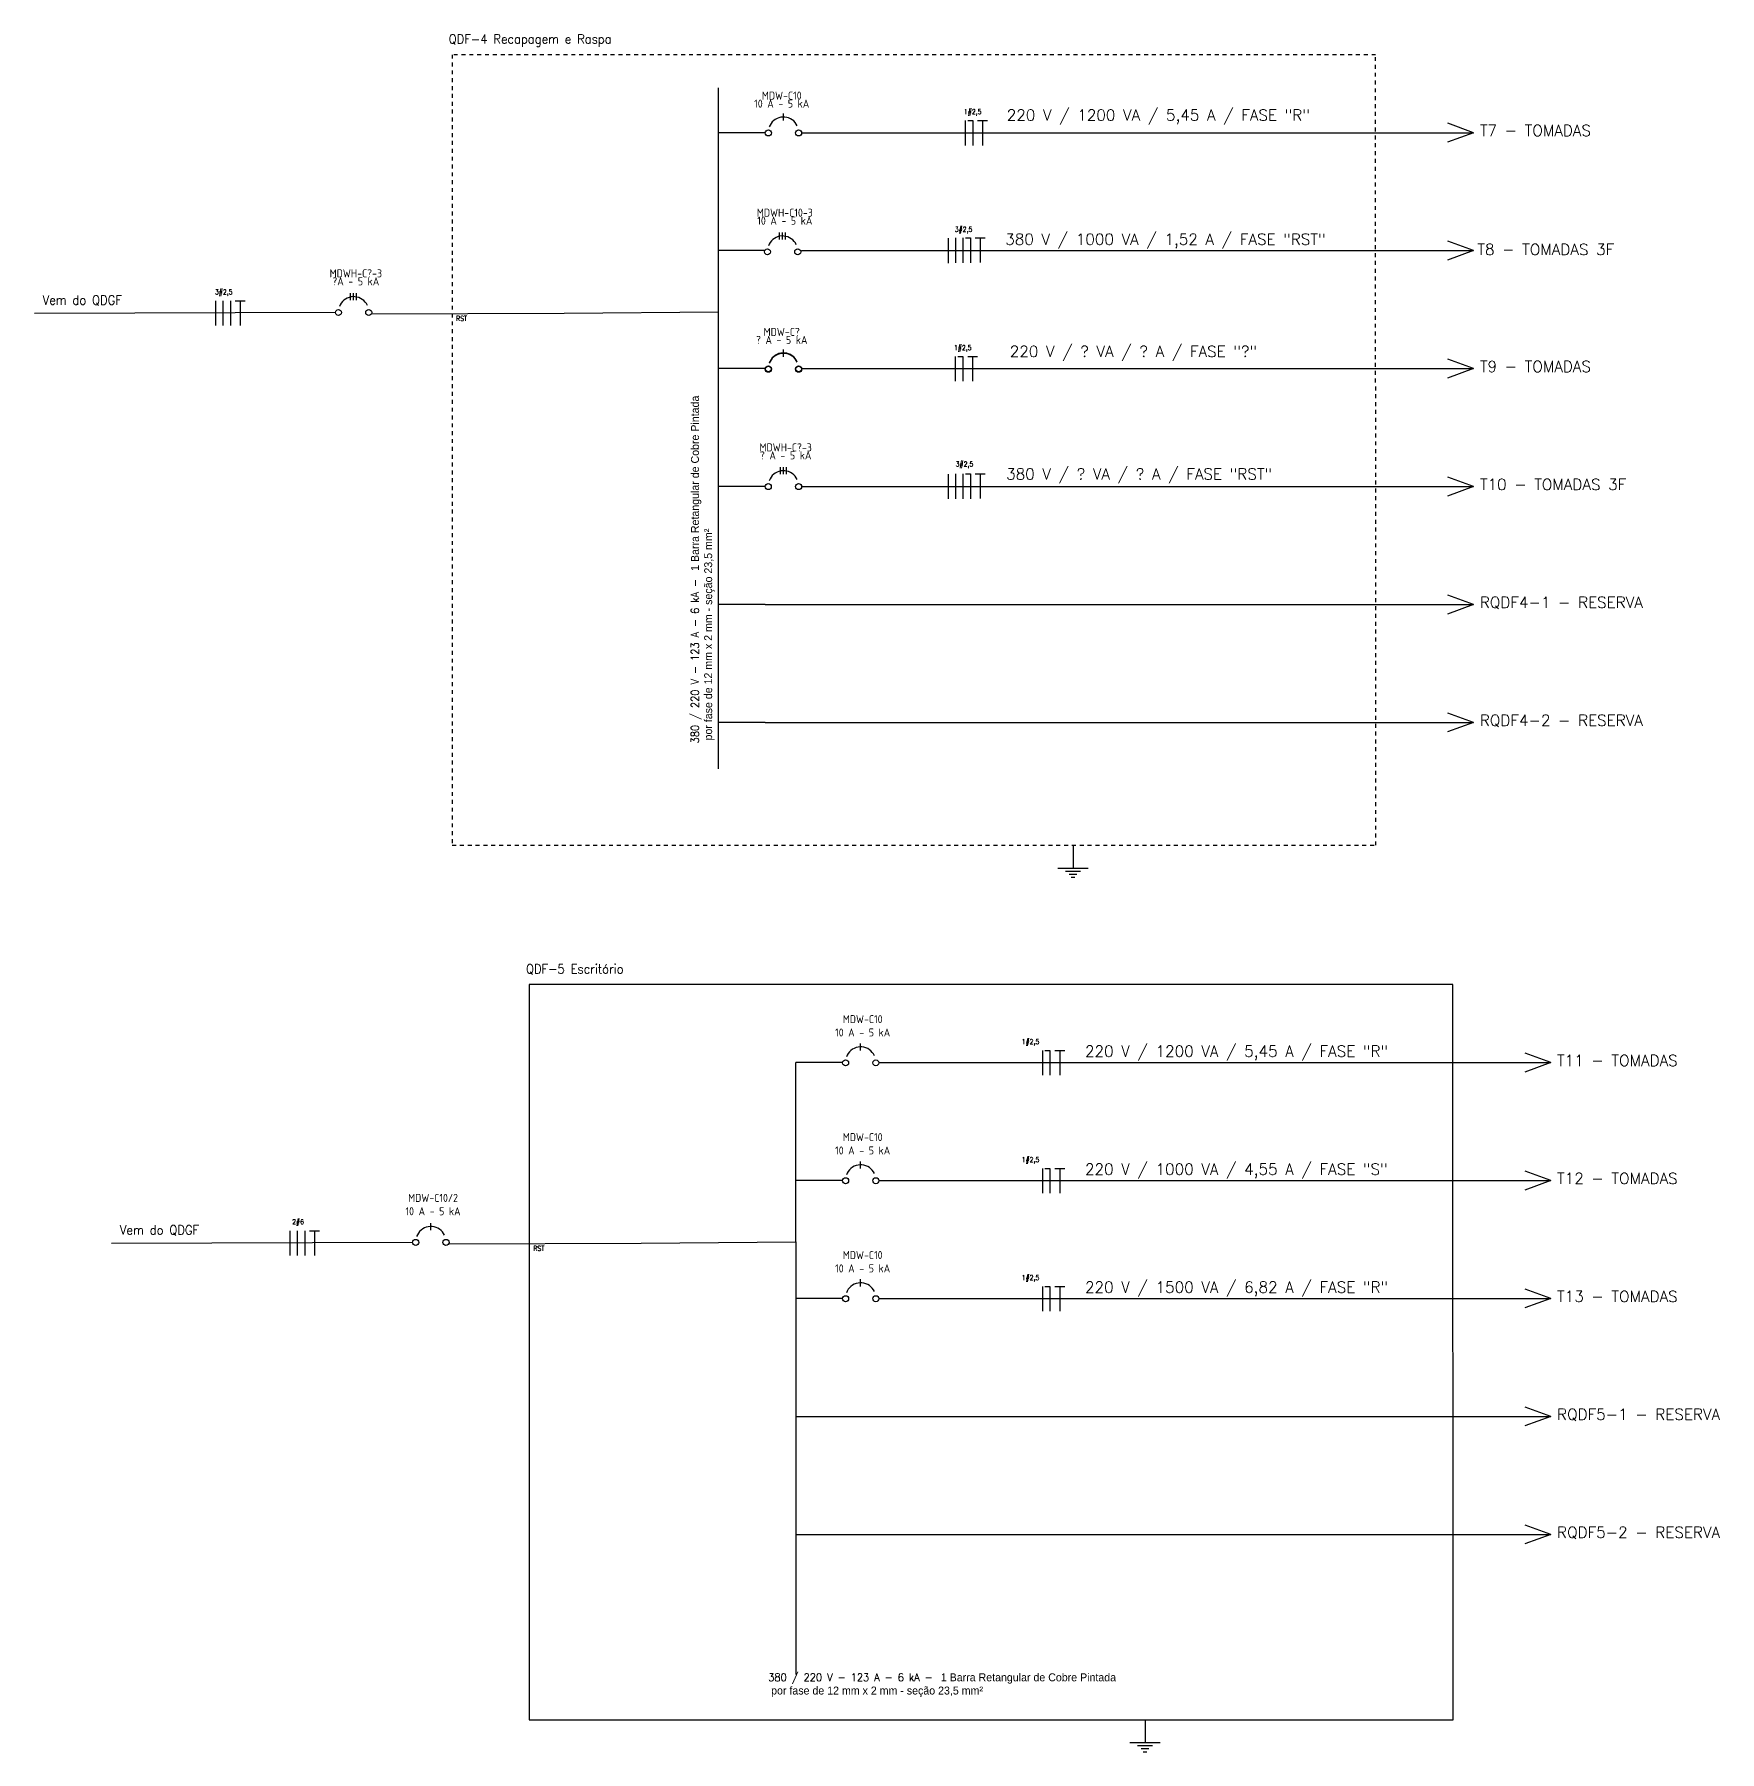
# Model space of a CAD drawing. Extents: x 88 to 641, y -96 to 322.
# Drawn here: x 523.64 to 566.59, y 52.88 to 96.67 of the extents above; entities that cross this region are included whole.
import ezdxf

# ---------------------------------------------------------------- set-up
doc = ezdxf.new("R2010")
doc.units = 0
doc.header["$MEASUREMENT"] = 0
doc.linetypes.add('DASHED2', pattern=[0.375, 0.25, -0.125])
for name, color, linetype in [('ELET_UNIFILAR_TEXTO', 4, 'Continuous'), ('ELET_UNIFILAR_TEXTO2', 4, 'Continuous'), ('ELT_UNIFILAR_DESENHO', 5, 'Continuous')]:
    doc.layers.add(name, color=color, linetype=linetype)
doc.styles.add('textstyle4', font='arial.ttf')
doc.styles.add('textstyle5', font='')
doc.styles.add('textstyle7', font='romans__.ttf')
doc.styles.get('textstyle5').set_extended_font_data('Standard')

msp = doc.modelspace()

# ---------------------------------------------------------------- linework, layer by layer
at = {"layer": 'ELT_UNIFILAR_DESENHO', "linetype": 'DASHED2', "ltscale": 0.05}
for p, q in [((557.825, 96.147), (534.285, 96.147)), ((534.285, 96.147), (534.285, 75.988)), ((557.829, 75.988), (557.825, 96.147)), ((534.285, 75.988), (557.829, 75.988))]:
    msp.add_line(p, q, dxfattribs=at)
at = {"layer": 'ELT_UNIFILAR_DESENHO'}
for p, q in [((541.075, 77.937), (541.075, 95.302)), ((542.731, 94.468), (542.731, 94.648)), ((542.731, 94.468), (542.731, 94.648)), ((542.268, 94.159), (541.075, 94.159)), ((543.195, 94.159), (560.321, 94.159)), ((547.365, 94.467), (547.365, 93.835)), ((547.428, 94.467), (547.555, 94.467)), ((547.555, 94.467), (547.555, 93.835)), ((547.68, 94.467), (547.933, 94.467)), ((547.807, 94.467), (547.807, 93.835)), ((560.321, 94.159), (559.661, 93.917)), ((560.321, 94.159), (559.67, 94.399)), ((542.632, 91.435), (542.632, 91.616)), ((542.709, 91.435), (542.709, 91.616)), ((542.787, 91.435), (542.787, 91.616)), ((542.268, 91.151), (541.075, 91.151)), ((543.195, 91.151), (560.321, 91.151)), ((546.926, 91.467), (546.926, 90.835)), ((547.116, 91.474), (547.116, 90.842)), ((547.306, 91.474), (547.306, 90.842)), ((547.369, 91.474), (547.495, 91.474)), ((547.495, 91.474), (547.495, 90.842)), ((547.621, 91.474), (547.873, 91.474)), ((547.747, 91.482), (547.747, 90.85)), ((560.321, 91.151), (559.661, 90.91)), ((560.321, 91.151), (559.67, 91.392)), ((528.254, 89.872), (528.254, 89.24)), ((528.443, 89.872), (528.443, 89.24)), ((528.633, 89.872), (528.633, 89.24)), ((528.758, 89.872), (529.011, 89.872)), ((528.885, 89.872), (528.885, 89.24)), ((531.698, 89.888), (531.698, 90.068)), ((531.775, 89.888), (531.775, 90.068)), ((531.852, 89.888), (531.852, 90.068)), ((523.637, 89.556), (531.312, 89.579)), ((532.232, 89.543), (537.139, 89.556)), ((537.139, 89.556), (541.075, 89.593)), ((542.731, 88.453), (542.731, 88.633)), ((542.731, 88.453), (542.731, 88.633)), ((542.731, 88.443), (542.731, 88.623)), ((542.731, 88.443), (542.731, 88.623)), ((542.268, 88.143), (541.075, 88.143)), ((543.195, 88.143), (560.321, 88.143)), ((547.112, 88.452), (547.112, 87.82)), ((547.175, 88.452), (547.301, 88.452)), ((547.301, 88.452), (547.301, 87.82)), ((547.427, 88.452), (547.68, 88.452)), ((547.553, 88.452), (547.553, 87.82)), ((560.321, 88.143), (559.661, 87.902)), ((560.321, 88.143), (559.67, 88.384)), ((542.654, 85.45), (542.654, 85.63)), ((542.731, 85.45), (542.731, 85.63)), ((542.808, 85.45), (542.808, 85.63)), ((546.926, 85.451), (546.926, 84.82)), ((547.116, 85.459), (547.116, 84.827)), ((547.306, 85.459), (547.306, 84.827)), ((547.369, 85.459), (547.495, 85.459)), ((547.495, 85.459), (547.495, 84.827)), ((547.621, 85.459), (547.873, 85.459)), ((547.747, 85.466), (547.747, 84.834)), ((542.268, 85.135), (541.075, 85.135)), ((543.195, 85.135), (560.321, 85.135)), ((560.321, 85.135), (559.661, 84.894)), ((560.321, 85.135), (559.67, 85.376)), ((560.321, 82.128), (559.67, 82.368)), ((542.268, 82.128), (541.075, 82.128)), ((542.268, 82.128), (560.321, 82.128)), ((560.321, 82.128), (559.661, 81.886)), ((560.321, 79.12), (559.67, 79.361)), ((542.268, 79.12), (541.075, 79.12)), ((542.268, 79.12), (560.321, 79.12)), ((560.321, 79.12), (559.661, 78.879)), ((550.113, 75.988), (550.113, 75.406)), ((549.727, 75.406), (550.5, 75.406)), ((549.92, 75.329), (550.306, 75.329)), ((550.017, 75.251), (550.21, 75.251)), ((550.065, 75.174), (550.162, 75.174)), ((559.793, 72.436), (536.253, 72.436)), ((536.253, 72.436), (536.253, 53.692)), ((559.801, 53.692), (559.793, 72.436)), ((544.699, 70.757), (544.699, 70.937)), ((549.333, 70.756), (549.333, 70.124)), ((549.396, 70.756), (549.523, 70.756)), ((549.523, 70.756), (549.523, 70.124)), ((549.648, 70.756), (549.901, 70.756)), ((549.775, 70.756), (549.775, 70.124)), ((562.289, 70.448), (561.639, 70.688)), ((543.043, 65.882), (543.043, 70.448)), ((544.237, 70.448), (543.043, 70.448)), ((545.163, 70.448), (562.289, 70.448)), ((562.289, 70.448), (561.629, 70.206)), ((544.699, 67.749), (544.699, 67.93)), ((544.237, 67.44), (543.043, 67.44)), ((545.163, 67.44), (562.289, 67.44)), ((549.333, 67.748), (549.333, 67.117)), ((549.396, 67.748), (549.523, 67.748)), ((549.523, 67.748), (549.523, 67.117)), ((549.648, 67.748), (549.901, 67.748)), ((549.775, 67.748), (549.775, 67.117)), ((562.289, 67.44), (561.629, 67.199)), ((562.289, 67.44), (561.639, 67.681)), ((530.149, 66.161), (530.149, 65.529)), ((530.338, 66.161), (530.338, 65.529)), ((530.528, 66.161), (530.528, 65.529)), ((530.653, 66.161), (530.906, 66.161)), ((530.78, 66.161), (530.78, 65.529)), ((533.743, 66.177), (533.743, 66.357)), ((533.743, 66.177), (533.743, 66.357)), ((525.605, 65.845), (533.28, 65.868)), ((534.2, 65.831), (539.108, 65.845)), ((539.108, 65.845), (543.043, 65.882)), ((543.043, 65.882), (543.043, 54.844)), ((544.699, 64.742), (544.699, 64.922)), ((544.237, 64.432), (543.043, 64.432)), ((545.163, 64.432), (562.289, 64.432)), ((549.333, 64.741), (549.333, 64.109)), ((549.396, 64.741), (549.523, 64.741)), ((549.523, 64.741), (549.523, 64.109)), ((549.648, 64.741), (549.901, 64.741)), ((549.775, 64.741), (549.775, 64.109)), ((562.289, 64.432), (561.629, 64.191)), ((562.289, 64.432), (561.639, 64.673)), ((543.043, 61.424), (562.289, 61.424)), ((562.289, 61.424), (561.629, 61.183)), ((562.289, 61.424), (561.639, 61.665)), ((543.043, 58.417), (562.289, 58.417)), ((562.289, 58.417), (561.629, 58.175)), ((562.289, 58.417), (561.639, 58.657)), ((536.253, 53.692), (559.801, 53.692)), ((551.948, 53.692), (551.948, 53.11)), ((551.562, 53.11), (552.334, 53.11)), ((551.755, 53.033), (552.141, 53.033)), ((551.851, 52.956), (552.045, 52.956)), ((551.9, 52.878), (551.996, 52.878))]:
    msp.add_line(p, q, dxfattribs=at)
for points in [[(543.081, 94.335), (543.057, 94.38), (543.027, 94.42), (542.992, 94.457), (542.953, 94.489), (542.91, 94.515), (542.863, 94.535), (542.815, 94.549), (542.765, 94.557), (542.714, 94.558), (542.664, 94.552), (542.615, 94.54), (542.568, 94.522), (542.524, 94.498), (542.483, 94.468), (542.447, 94.433), (542.415, 94.394), (542.389, 94.351), (542.368, 94.304)], [(543.059, 91.302), (543.035, 91.347), (543.005, 91.387), (542.97, 91.424), (542.931, 91.456), (542.888, 91.482), (542.841, 91.502), (542.793, 91.516), (542.743, 91.524), (542.693, 91.525), (542.642, 91.52), (542.593, 91.508), (542.546, 91.489), (542.502, 91.465), (542.461, 91.435), (542.425, 91.4), (542.393, 91.361), (542.367, 91.318), (542.347, 91.271)], [(532.125, 89.755), (532.1, 89.8), (532.071, 89.84), (532.036, 89.877), (531.996, 89.909), (531.953, 89.935), (531.907, 89.955), (531.858, 89.969), (531.808, 89.977), (531.758, 89.978), (531.708, 89.972), (531.659, 89.96), (531.612, 89.942), (531.567, 89.918), (531.527, 89.888), (531.49, 89.853), (531.458, 89.814), (531.432, 89.77), (531.412, 89.724)], [(543.081, 88.32), (543.057, 88.364), (543.027, 88.405), (542.992, 88.441), (542.953, 88.473), (542.91, 88.499), (542.863, 88.52), (542.815, 88.534), (542.765, 88.541), (542.714, 88.542), (542.664, 88.537), (542.615, 88.525), (542.568, 88.507), (542.524, 88.482), (542.483, 88.453), (542.447, 88.418), (542.415, 88.378), (542.389, 88.335), (542.368, 88.289)], [(543.081, 88.31), (543.057, 88.354), (543.027, 88.395), (542.992, 88.431), (542.953, 88.463), (542.91, 88.489), (542.863, 88.509), (542.815, 88.524), (542.765, 88.531), (542.714, 88.532), (542.664, 88.527), (542.615, 88.515), (542.568, 88.497), (542.524, 88.472), (542.483, 88.442), (542.447, 88.407), (542.415, 88.368), (542.389, 88.325), (542.368, 88.279)], [(543.081, 85.317), (543.057, 85.362), (543.027, 85.402), (542.992, 85.439), (542.953, 85.47), (542.909, 85.497), (542.863, 85.517), (542.815, 85.531), (542.765, 85.539), (542.714, 85.54), (542.664, 85.534), (542.615, 85.522), (542.568, 85.504), (542.524, 85.48), (542.483, 85.45), (542.446, 85.415), (542.415, 85.376), (542.389, 85.332), (542.368, 85.286)], [(545.049, 70.624), (545.025, 70.669), (544.995, 70.709), (544.96, 70.746), (544.921, 70.777), (544.878, 70.804), (544.831, 70.824), (544.783, 70.838), (544.733, 70.846), (544.683, 70.847), (544.632, 70.841), (544.583, 70.829), (544.536, 70.811), (544.492, 70.787), (544.451, 70.757), (544.415, 70.722), (544.383, 70.683), (544.357, 70.639), (544.337, 70.593)], [(545.049, 67.617), (545.025, 67.661), (544.995, 67.702), (544.96, 67.738), (544.921, 67.77), (544.878, 67.796), (544.831, 67.816), (544.783, 67.83), (544.733, 67.838), (544.683, 67.839), (544.632, 67.834), (544.583, 67.822), (544.536, 67.803), (544.492, 67.779), (544.451, 67.749), (544.415, 67.714), (544.383, 67.675), (544.357, 67.632), (544.337, 67.585)], [(534.093, 66.044), (534.068, 66.089), (534.039, 66.129), (534.004, 66.166), (533.964, 66.197), (533.921, 66.224), (533.875, 66.244), (533.826, 66.258), (533.776, 66.266), (533.726, 66.267), (533.676, 66.261), (533.627, 66.249), (533.58, 66.231), (533.535, 66.207), (533.495, 66.177), (533.458, 66.142), (533.426, 66.103), (533.4, 66.059), (533.38, 66.013)], [(545.049, 64.609), (545.025, 64.653), (544.995, 64.694), (544.96, 64.73), (544.921, 64.762), (544.878, 64.788), (544.831, 64.809), (544.783, 64.823), (544.733, 64.83), (544.683, 64.831), (544.632, 64.826), (544.583, 64.814), (544.536, 64.796), (544.492, 64.771), (544.451, 64.741), (544.415, 64.707), (544.383, 64.667), (544.357, 64.624), (544.337, 64.578)]]:
    msp.add_lwpolyline(points, dxfattribs=at)
for centre in [(542.346, 94.154), (543.118, 94.154), (542.324, 91.121), (543.096, 91.121), (531.389, 89.574), (532.161, 89.574), (542.346, 88.138), (542.346, 88.128), (543.118, 88.138), (543.118, 88.128), (542.345, 85.135), (543.118, 85.135), (544.314, 70.442), (545.086, 70.442), (544.314, 67.435), (545.086, 67.435), (533.357, 65.862), (534.129, 65.862), (544.314, 64.427), (545.086, 64.427)]:
    msp.add_circle(centre, 0.0772, dxfattribs=at)

# ---------------------------------------------------------------- texts
at = {"layer": 'ELET_UNIFILAR_TEXTO', "attachment_point": 1, "style": 'textstyle5'}
for s, insert, char_height, width in [('QDF-4 Recapagem e Raspa', (534.198, 96.666), 0.23696, 7.18793), ('\\A1;\\pi0.25599;1#2,5', (547.074, 94.757), 0.12638, 0.9874), ('\\A1;3#2,5', (547.098, 91.757), 0.1264, 0.9874), ('\\A1;3#2,5', (528.24, 90.162), 0.1264, 0.9874), ('\\A1;\\pi0.25599;1#2,5', (546.82, 88.741), 0.12638, 0.9874), ('\\A1;3#2,5', (547.12, 85.772), 0.1264, 0.9874)]:
    msp.add_mtext(s, dxfattribs=dict(at, insert=insert, char_height=char_height, width=width))
at = {"layer": 'ELET_UNIFILAR_TEXTO', "char_height": 0.20406, "width": 3.87486, "attachment_point": 8, "line_spacing_factor": 0.6, "style": 'textstyle4'}
for s, insert in [('{\\Fisocp|c0;MDW-C10\\P\\Fisocp2|c0;10 A - 5 kA\\H1.67119x; }', (542.687, 94.798)), ('{\\Fisocp|c0;MDWH-C10-3\\P\\Fisocp2|c0;10 A - 5 kA\\H1.67119x; }', (542.766, 91.813)), ('{\\Fisocp|c0;MDWH-C?-3\\P\\Fisocp2|c0;?A - 5 kA\\H1.67119x; }', (531.831, 90.266)), ('{\\Fisocp|c0;MDW-C?\\P\\Fisocp2|c0;? A - 5 kA\\H1.67119x; }', (542.687, 88.772)), ('{\\Fisocp|c0;MDWH-C?-3\\P\\Fisocp2|c0;? A - 5 kA\\H1.67119x; }', (542.788, 85.828))]:
    msp.add_mtext(s, dxfattribs=dict(at, insert=insert))
at = {"layer": 'ELET_UNIFILAR_TEXTO'}
for s, insert, char_height, attachment_point, style in [('Vem do QDGF', (523.85, 90.01), 0.23696, 1, 'textstyle5'), ('RST', (534.388, 89.485), 0.1264, 1, 'textstyle5'), ('RST', (534.388, 89.485), 0.1264, 1, 'textstyle5'), ('QDF-5 Escritório', (536.167, 72.955), 0.23696, 1, 'textstyle5'), ('{\\Fisocp|c0;MDW-C10\\P\\Fisocp2|c0;10 A - 5 kA\\H1.00174x; }', (544.75, 71.113), 0.20406, 8, 'textstyle4'), ('\\A1;\\pi-0.23771;1#2,5', (549.042, 71.046), 0.12638, 1, 'textstyle5'), ('{\\Fisocp|c0;MDW-C10\\P\\Fisocp2|c0;10 A - 5 kA\\H1.00174x; }', (544.75, 68.105), 0.20406, 8, 'textstyle4'), ('\\A1;\\pi-0.23771;1#2,5', (549.042, 68.038), 0.12638, 1, 'textstyle5'), ('{\\Fisocp|c0;MDW-C10/2\\P\\Fisocp2|c0;10 A - 5 kA\\H1.00174x; }', (533.799, 66.555), 0.20406, 8, 'textstyle4'), ('Vem do QDGF', (525.818, 66.299), 0.23696, 1, 'textstyle5'), ('\\A1;2#6', (530.208, 66.451), 0.1264, 1, 'textstyle5'), ('RST', (536.356, 65.774), 0.1264, 1, 'textstyle5'), ('RST', (536.356, 65.774), 0.1264, 1, 'textstyle5'), ('{\\Fisocp|c0;MDW-C10\\P\\Fisocp2|c0;10 A - 5 kA\\H1.00174x; }', (544.75, 65.098), 0.20406, 8, 'textstyle4'), ('\\A1;\\pi-0.23771;1#2,5', (549.042, 65.03), 0.12638, 1, 'textstyle5'), ('\\A1;380 / 220 V - 123 A - 6 kA - {\\A0;\\fArial|b0|i0|c0|p34; \\Ftxt|c0;1 Barra Retangular de Cobre Pintada\\P por fase de 12 mm x 2 mm - seção 23,5 mm\\fArial|b0|i0|c0|p34;²}', (542.342, 54.875), 0.202345, 1, 'textstyle5')]:
    msp.add_mtext(s, dxfattribs=dict(at, insert=insert, char_height=char_height, attachment_point=attachment_point, style=style))
at = {"layer": 'ELET_UNIFILAR_TEXTO', "insert": (540.374, 78.586), "char_height": 0.202345, "attachment_point": 1, "rotation": 90, "style": 'textstyle5'}
msp.add_mtext('\\A1;380 / 220 V - 123 A - 6 kA - {\\A0;\\fArial|b0|i0|c0|p34; \\Ftxt|c0;1 Barra Retangular de Cobre Pintada\\P por fase de 12 mm x 2 mm - seção 23,5 mm\\fArial|b0|i0|c0|p34;²}', dxfattribs=at)
at = {"layer": 'ELET_UNIFILAR_TEXTO2', "char_height": 0.28356, "attachment_point": 1, "style": 'textstyle7'}
for s, insert, width in [('220 V / 1200 VA / 5,45 A / FASE "R"', (548.422, 94.749), 9.25609), ('T7 - TOMADAS', (560.483, 94.356), 4.65406), ('380 V / 1000 VA / 1,52 A / FASE "RST"', (548.385, 91.583), 9.90197), ('T8 - TOMADAS 3F', (560.419, 91.324), 4.65406), ('220 V / ? VA / ? A / FASE "?"', (548.499, 88.723), 9.25609), ('T9 - TOMADAS', (560.483, 88.34), 4.65406), ('380 V / ? VA / ? A / FASE "RST"', (548.407, 85.598), 9.90197), ('T10 - TOMADAS 3F', (560.483, 85.332), 4.65406), ('RQDF4-1 - RESERVA', (560.483, 82.325), 5.86014), ('RQDF4-2 - RESERVA', (560.483, 79.317), 6.32064)]:
    msp.add_mtext(s, dxfattribs=dict(at, insert=insert, width=width))
for s, insert in [('220 V / 1200 VA / 5,45 A / FASE "R"', (550.417, 70.88)), ('T11 - TOMADAS', (562.451, 70.644)), ('220 V / 1000 VA / 4,55 A / FASE "S"', (550.417, 67.872)), ('T12 - TOMADAS', (562.451, 67.637)), ('220 V / 1500 VA / 6,82 A / FASE "R"', (550.417, 64.864)), ('T13 - TOMADAS', (562.451, 64.629)), ('RQDF5-1 - RESERVA', (562.451, 61.621)), ('RQDF5-2 - RESERVA', (562.451, 58.613))]:
    msp.add_mtext(s, dxfattribs=dict(at, insert=insert))

doc.saveas('drawing.dxf')
